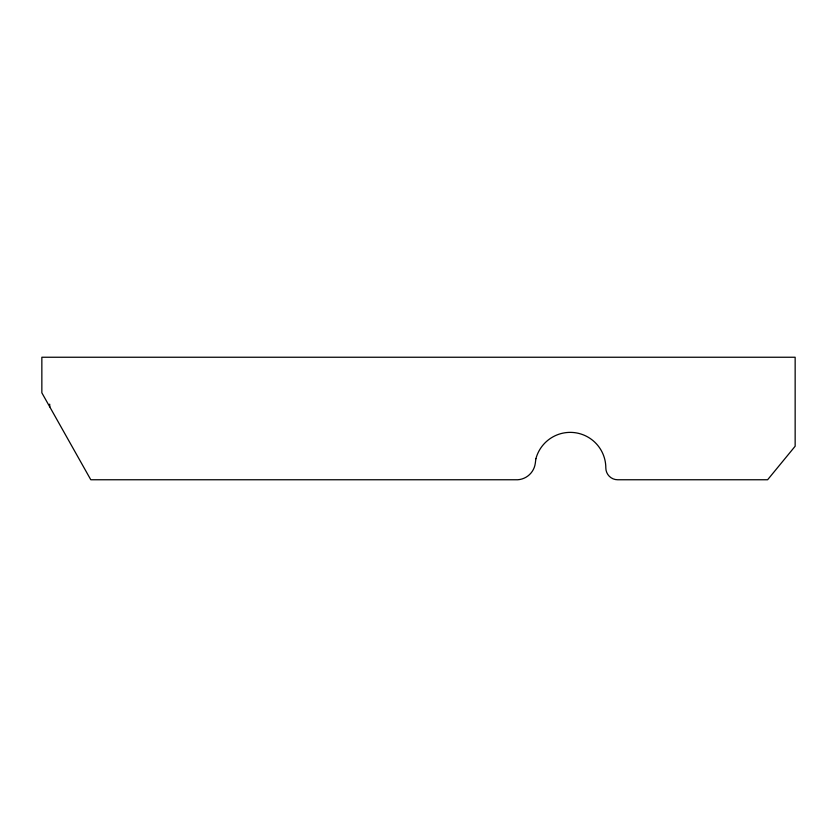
<?xml version="1.0" encoding="UTF-8"?>
<svg xmlns="http://www.w3.org/2000/svg" width="837" height="837" viewBox="0 0 837 837"><rect width="100%" height="100%" fill="white"/><g stroke="black" fill="none" stroke-linecap="round" stroke-linejoin="round"><path stroke-width="1.26" d="M49.697 404.145L49.781 406.897M535.9 458.697L535.293 463.3A18.979 18.979 0 0 1 517.747 479.758L90.794 479.758L41.85 392.815L41.85 357.242L795.15 357.242L795.15 446.236L767.613 479.758L617.685 479.758A11.854 11.854 0 0 1 605.821 467.904A35.572 35.572 0 0 0 535.9 458.697"/></g></svg>
